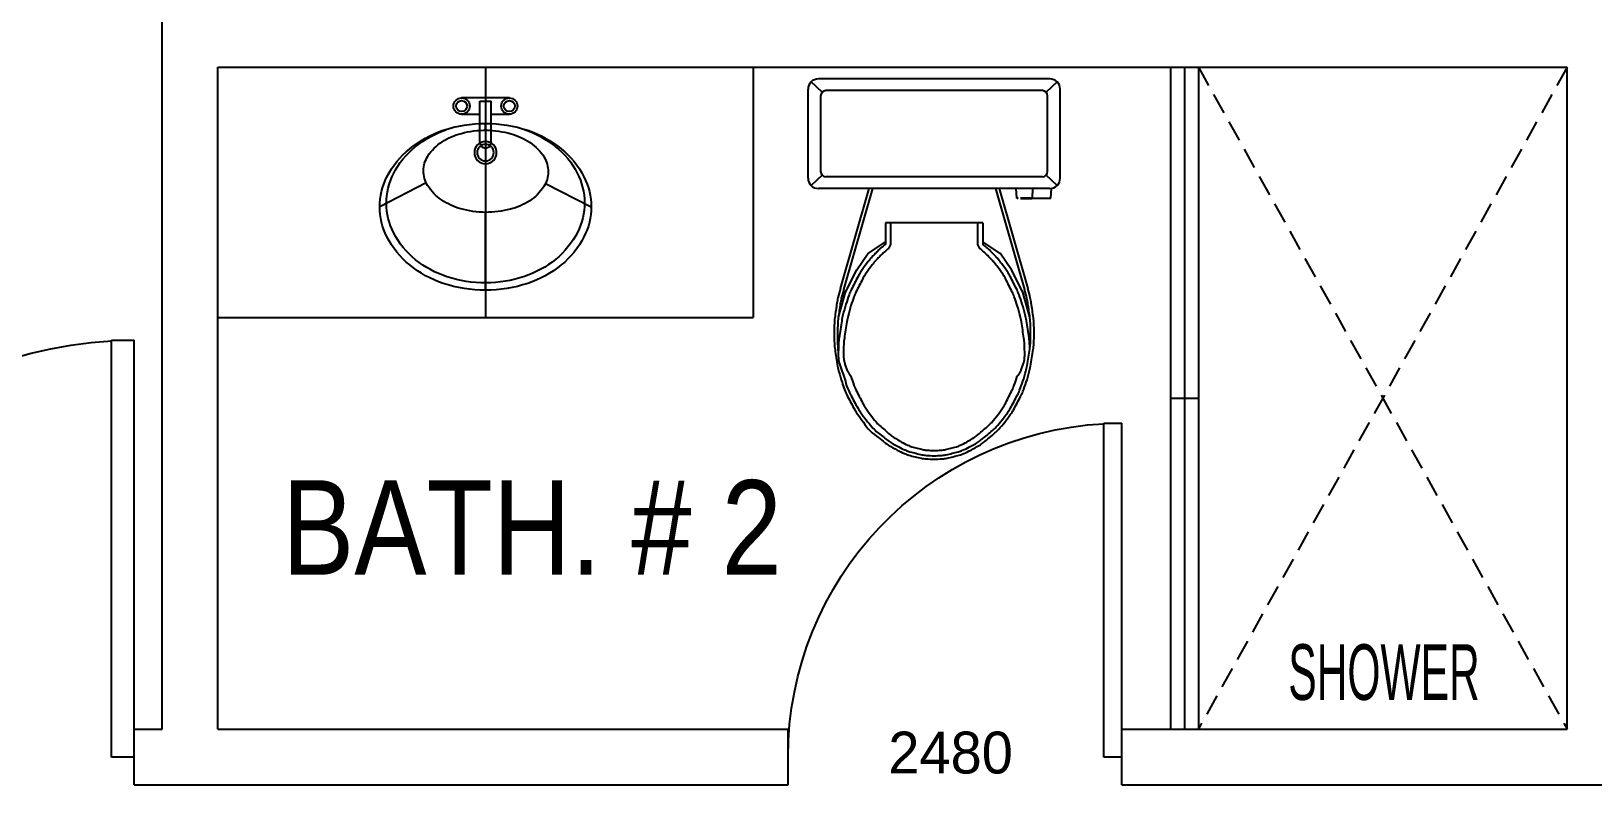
# Model space of a CAD drawing. Header units: inches. Extents: x -1842 to 12195, y -2228 to 2193.
# Drawn here: x 2194.6 to 2306.8, y 1042.2 to 1096.4 of the extents above; entities that cross this region are included whole.
import ezdxf
from ezdxf.enums import TextEntityAlignment as Align

# ---------------------------------------------------------------- set-up
doc = ezdxf.new("R2010")
doc.units = ezdxf.units.IN
doc.header["$LTSCALE"] = 6
doc.header["$MEASUREMENT"] = 0
doc.linetypes.add('HIDDEN', pattern=[0.375, 0.25, -0.125])
for name, color, linetype in [('BUILT-INS', 13, 'Continuous'), ('CABS', 23, 'Continuous'), ('Title Block', 7, 'Continuous'), ('TITLES', 3, 'Continuous'), ('windows', 4, 'Continuous')]:
    doc.layers.add(name, color=color, linetype=linetype)
doc.styles.add('ARCHSTYL', font='ARIALN.TTF', dxfattribs={"height": 5})
doc.styles.add('HS-DESIGN-TTLB', font='GOTHIC.TTF')
doc.styles.get("Standard").update_dxf_attribs({"font": 'ARIALN.TTF'})

# ---------------------------------------------------------------- blocks, each defined once
blk = doc.blocks.new('P0470039')
at = {"linetype": 'Continuous'}
for p, q in [((0, -0.61339), (0, 0)), ((-5.396179, -5.394092), (-9.5, -7.5)), ((5.322319, -5.35619), (9.5, -7.5)), ((0, -15), (0, -7.994521))]:
    blk.add_line(p, q, dxfattribs=at)
for points in [[(9.5, -7.5, 0.118506), (8.852327, -4.805722, 0.104654), (6.80398, -2.274646, 0.089615), (3.801003, -0.621924, 0.08127), (0, 0, 0.08127), (-3.801003, -0.621924, 0.089615), (-6.80398, -2.274646, 0.104654), (-8.852327, -4.805722, 0.118506), (-9.5, -7.5, 0.118506), (-8.852327, -10.194278, 0.104654), (-6.80398, -12.725354, 0.089615), (-3.801003, -14.378076, 0.08127), (0, -15, 0.08127), (3.801003, -14.378076, 0.089615), (6.80398, -12.725354, 0.104654), (8.852327, -10.194278, 0.118506)], [(0, -7.994521, 0.066698), (2.228047, -7.675818, 0.0792), (3.951416, -6.878456, 0.107151), (5.1993, -5.580919, 0.14125), (5.56895, -4.25438, 0.14125), (5.175802, -2.934614, 0.107151), (3.905073, -1.659441, 0.0792), (2.167817, -0.892807, 0.066698), (-0.065538, -0.613719, 0.066698), (-2.293584, -0.932422, 0.0792), (-4.016953, -1.729784, 0.107151), (-5.264838, -3.027321, 0.14125), (-5.634488, -4.35386, 0.14125), (-5.24134, -5.673626, 0.107151), (-3.970611, -6.948799, 0.0792), (-2.233355, -7.715433, 0.066698)]]:
    blk.add_lwpolyline(points, format="xyb", close=True, dxfattribs=at)
for radius in [1, 0.75]:
    blk.add_circle((0, -2.625), radius, dxfattribs=at)
for centre, radius, start, end in [((-0.632896, -9.107886), 9.026467, 108.265523, 128.679582), ((0.618746, -9.112425), 9.026467, 50.904831, 71.31889), ((-1.589253, -7.913284), 7.496208, 128.679582, 152.608443), ((1.583743, -7.924791), 7.496208, 26.975969, 50.904831), ((-3.065811, -7.148185), 5.833199, 152.608443, 179.792206), ((3.065811, -7.170423), 5.833199, 359.792206, 26.975969), ((-3.065811, -7.148185), 5.833199, 179.792206, 206.975969), ((3.065811, -7.170423), 5.833199, 332.608443, 359.792206), ((-1.583743, -6.393816), 7.496208, 206.975969, 230.904831), ((1.589253, -6.405324), 7.496208, 308.679582, 332.608443), ((-0.618746, -5.206183), 9.026467, 230.904831, 251.31889), ((0.632896, -5.210722), 9.026467, 288.265523, 308.679582), ((0.013869, -3.335173), 11.001532, 251.31889, 269.792206), ((0.013869, -3.335173), 11.001532, 269.792206, 288.265523)]:
    blk.add_arc(centre, radius, start, end, dxfattribs=at)
for tag, flags, p in [('ASID', 3, (0, -1.5)), ('ASCATNO', 1, (0, -2.25)), ('ASNAME', 1, (0, -3)), ('ASCOLOR', 1, (0, -3.75))]:
    blk.add_attdef(tag, text='', height=0.5, dxfattribs=dict(flags=flags)).set_placement(p, align=Align.CENTER)
blk = doc.blocks.new('door')
at = {"layer": 'windows'}
for p, q in [((9950.29, 7178.88), (9948.56, 7178.88)), ((9948.56, 7178.88), (9948.56, 7146.97)), ((9950.29, 7178.88), (9948.56, 7178.88)), ((9950.29, 7178.88), (9950.29, 7146.97)), ((9948.56, 7146.97), (9950.29, 7146.97))]:
    blk.add_line(p, q, dxfattribs=at)
blk.add_arc((9950.29, 7178.88), 31.9, 180, 266.8995, dxfattribs=at)

msp = doc.modelspace()

# ---------------------------------------------------------------- linework, layer by layer
at = {"layer": 'BUILT-INS', "linetype": 'HIDDEN'}
for p, q in [((2278.4554296, 1093.796174), (2304.9554296, 1046.196174)), ((2304.9554296, 1093.796174), (2278.4554296, 1046.196174))]:
    msp.add_line(p, q, dxfattribs=at)
at = {"layer": 'CABS'}
for p, q in [((2227.2054296, 1093.796174), (2227.2054296, 1075.796174)), ((2246.4554296, 1093.796174), (2246.4554296, 1075.796174)), ((2276.4554296, 1093.796174), (2276.4554296, 1046.196174)), ((2277.4554296, 1093.796174), (2277.4554296, 1046.196174)), ((2278.4554296, 1093.796174), (2278.4554296, 1046.196174)), ((2251.4090146, 1091.998839), (2250.6125996, 1092.732754)), ((2267.7679296, 1092.952424), (2251.1429296, 1092.952424)), ((2268.2982596, 1092.732754), (2267.5018446, 1091.998839)), ((2228.9211551, 1091.5789135), (2225.489704, 1091.5789135)), ((2228.9211551, 1091.5789135), (2225.489704, 1091.5789135)), ((2226.8058296, 1088.3751559), (2226.8058296, 1091.3548867)), ((2226.8058296, 1091.3548867), (2227.6050296, 1091.3548867)), ((2226.8058296, 1088.3751559), (2226.8058296, 1091.3548867)), ((2226.8058296, 1088.3751559), (2226.8058296, 1091.3548867)), ((2226.8058296, 1088.3751559), (2226.8058296, 1091.3548867)), ((2226.8058296, 1091.3548867), (2227.6050296, 1091.3548867)), ((2226.8058296, 1088.3751559), (2226.8058296, 1091.3548867)), ((2226.8058296, 1088.3751559), (2226.8058296, 1091.3548867)), ((2227.6050296, 1088.3751559), (2227.6050296, 1091.3548867)), ((2227.6050296, 1088.3751559), (2227.6050296, 1091.3548867)), ((2227.6050296, 1088.3751559), (2227.6050296, 1091.3548867)), ((2227.6050296, 1088.3751559), (2227.6050296, 1091.3548867)), ((2227.6050296, 1088.3751559), (2227.6050296, 1091.3548867)), ((2227.6050296, 1088.3751559), (2227.6050296, 1091.3548867)), ((2250.3929296, 1085.817283), (2250.3929296, 1092.202424)), ((2251.2991796, 1091.733674), (2251.2991796, 1086.286033)), ((2267.2366796, 1092.108674), (2251.6741796, 1092.108674)), ((2267.6116796, 1086.286033), (2267.6116796, 1091.733674)), ((2268.5179296, 1085.817283), (2268.5179296, 1092.202424)), ((2225.489704, 1090.411239), (2226.8058296, 1090.411239)), ((2225.489704, 1090.411239), (2226.8058296, 1090.411239)), ((2227.6050296, 1090.411239), (2228.9211551, 1090.411239)), ((2227.6050296, 1090.411239), (2228.9211551, 1090.411239)), ((2251.4090146, 1086.020868), (2250.6125996, 1085.286953)), ((2267.2366796, 1085.911033), (2251.6741796, 1085.911033)), ((2268.2982596, 1085.286953), (2267.5018446, 1086.020868)), ((2267.7679296, 1085.067283), (2251.1429296, 1085.067283)), ((2252.7171426, 1077.881064), (2254.7896876, 1085.067283)), ((2252.9573526, 1077.811784), (2255.0498776, 1085.067283)), ((2263.8609816, 1085.067283), (2265.9535066, 1077.811784)), ((2264.1211716, 1085.067283), (2266.1937166, 1077.881064)), ((2265.4049686, 1084.364677), (2265.3505136, 1085.067283)), ((2266.5315166, 1085.067283), (2266.5067846, 1084.363471)), ((2266.5314176, 1085.067283), (2266.5067846, 1084.365883)), ((2266.5546206, 1084.365826), (2267.7431816, 1084.365826)), ((2266.5546206, 1084.363527), (2267.7431816, 1084.363527)), ((2267.8667516, 1085.067283), (2267.8123956, 1084.365696)), ((2267.8669476, 1085.067283), (2267.8123956, 1084.363657)), ((2267.8410646, 1084.363971), (2267.8410646, 1084.365383)), ((2262.9554296, 1082.608674), (2255.9554296, 1082.608674)), ((2255.9554296, 1082.608674), (2255.9554296, 1081.055284)), ((2255.9554296, 1082.608674), (2255.9554296, 1081.055284)), ((2255.9554296, 1082.608674), (2255.9554296, 1081.055284)), ((2256.3304296, 1082.608674), (2256.3304296, 1081.055284)), ((2262.5804296, 1082.608674), (2262.5804296, 1081.055284)), ((2262.9554296, 1082.608674), (2262.9554296, 1081.055284)), ((2254.7054296, 1080.389924), (2255.9554296, 1081.239924)), ((2256.3304296, 1081.055284), (2256.1869996, 1080.760324)), ((2256.3304296, 1081.055284), (2256.1869996, 1080.760324)), ((2262.5804296, 1081.055284), (2262.7238596, 1080.760324)), ((2264.2054296, 1080.389924), (2262.9554296, 1081.239924)), ((2253.8929296, 1079.233674), (2254.7054296, 1080.421174)), ((2265.0179296, 1079.233674), (2264.2054296, 1080.421174)), ((2253.0804296, 1077.608674), (2253.8929296, 1079.233674)), ((2265.8304296, 1077.608674), (2265.0179296, 1079.233674)), ((2252.5774516, 1075.828904), (2253.0804296, 1077.608674)), ((2266.3334076, 1075.828904), (2265.8304296, 1077.608674)), ((2207.9554296, 1075.796174), (2246.4554296, 1075.796174)), ((2276.4554296, 1069.996174), (2278.4554296, 1069.996174))]:
    msp.add_line(p, q, dxfattribs=at)
for centre, radius in [((2225.489704, 1090.9950762), 0.5838373), ((2225.489704, 1090.9950762), 0.5838373), ((2225.489704, 1090.9950762), 0.3925094), ((2225.489704, 1090.9950762), 0.3925094), ((2228.9211551, 1090.9950762), 0.5838373), ((2228.9211551, 1090.9950762), 0.5838373), ((2228.9211551, 1090.9950762), 0.3925094), ((2228.9211551, 1090.9950762), 0.3925094)]:
    msp.add_circle(centre, radius, dxfattribs=at)
for centre, radius, start, end in [((2251.1429296, 1092.202424), 0.75, 90, 180), ((2267.7679296, 1092.202424), 0.75, 0, 90), ((2251.6741796, 1091.733674), 0.375, 90, 180), ((2267.2366796, 1091.733674), 0.375, 0, 90), ((2227.2054296, 1088.3751559), 0.3996, 180, 0), ((2227.2054296, 1088.3751559), 0.3996, 180, 0), ((2227.2054296, 1088.3751559), 0.3996, 180, 0), ((2227.2054296, 1088.3751559), 0.3996, 180, 0), ((2227.2054296, 1088.3751559), 0.3996, 180, 0), ((2227.2054296, 1088.3751559), 0.3996, 180, 0), ((2251.1429296, 1085.817283), 0.75, 180, 270), ((2251.6741796, 1086.286033), 0.375, 180, 270), ((2267.2366796, 1086.286033), 0.375, 270, 0), ((2267.7679296, 1085.817283), 0.75, 270, 0), ((2265.4166542, 1084.3646772), 0.0005896, 118.975202645, 180.016097218), ((2265.4166542, 1084.3646768), 0.0005896, 179.983902782, 241.024797355), ((2265.4174804, 1084.3631841), 0.002296, 90.618644356, 118.961864588), ((2265.4174804, 1084.3661699), 0.002296, 241.038135457, 269.38135569), ((2265.5666326, 1070.4797282), 13.8865531, 90.254780828, 90.615514758), ((2265.5667914, 1098.2496253), 13.8865543, 269.383829924, 269.744563854), ((2265.6714639, 1083.0052819), 1.3615875, 90.144896402, 90.253758375), ((2265.6714639, 1085.7240711), 1.3615875, 269.746241625, 269.855103598), ((2266.0940261, 915.469708), 168.8976943, 90.102116674, 90.14451555), ((2266.0926747, 1253.2596455), 168.8976914, 269.855942873, 269.898341749), ((2265.9394237, 1002.123798), 82.2434663, 90.041270998, 90.102004523), ((2265.9394237, 1166.6055559), 82.2434663, 269.897995477, 269.958729002), ((2265.977466, 948.7470735), 135.6202043, 89.993429451, 90.041099538), ((2265.9786679, 1219.9822799), 135.6202047, 269.958392683, 270.006062771), ((2265.9782431, 943.3660279), 141.0012499, 89.947242661, 89.993996017), ((2265.9770177, 1225.3633256), 141.0012505, 270.00650196, 270.053255316), ((2266.1069535, 1083.1504905), 1.216728, 89.883449154, 89.947162059), ((2266.1069535, 1085.5788635), 1.216728, 270.052837902, 270.116550808), ((2213.4627094, -24729.2450881), 25813.6659903, 89.88268737112, 89.88314573763), ((2213.4627094, 26897.974442), 25813.6659903, 270.11685426237, 270.11731262888), ((2266.2822098, 1067.8769932), 16.4898353, 89.72100564, 89.882808918), ((2266.2822098, 1100.8523608), 16.4898353, 270.117191083, 270.27899436), ((2265.925904, 994.7236044), 89.6440918, 89.651504352, 89.720946835), ((2265.925904, 1174.0057495), 89.6440918, 270.279053166, 270.348495649), ((2266.5565256, 1097.8562756), 13.4905078, 269.63740408, 269.7022629), ((2266.5556422, 1070.8730779), 13.4905027, 90.293985291, 90.358844112), ((2266.499244, 1086.8766071), 2.5106899, 269.707404204, 269.857748308), ((2266.4996251, 1081.8527463), 2.5106914, 90.150948549, 90.301292653), ((2270.2488062, 2533.7401853), 1449.3791265, 269.8515285092, 269.8519868755), ((2270.1238062, -365.0108318), 1449.3788085, 90.1430717335, 90.1435301001), ((2266.5384326, 1090.8259779), 6.460147, 269.853730029, 269.954341411), ((2266.5384326, 1077.9033761), 6.460147, 90.045658589, 90.146269971), ((2266.5514633, 1107.2585321), 22.8927063, 269.954502341, 270.007902007), ((2266.5503903, 1061.4708214), 22.892706, 89.989412589, 90.042812255), ((2267.75446, 1068.1916625), 16.1741674, 89.930403372, 90.039952895), ((2267.75446, 1100.5376905), 16.1741674, 269.960047106, 270.069596628), ((2267.7675852, 1078.8794997), 5.4863222, 89.743735906, 89.931895226), ((2267.7672807, 1089.8498538), 5.4863231, 270.071284844, 270.259444165), ((2263.2348257, 75.259281), 1009.1167767, 89.7396399167, 89.7412441997), ((2263.27054, 2093.4700725), 1009.1166155, 270.2567280307, 270.2583323134), ((2267.5116646, 1016.7584787), 67.6078651, 89.731955462, 89.738372589), ((2267.5116646, 1151.9708743), 67.6078651, 270.261627411, 270.268044539), ((2267.8268996, 1084.1378587), 0.2277477, 89.033159348, 89.735603406), ((2267.8268996, 1084.5914943), 0.2277477, 270.264396613, 270.96684067), ((2267.7783041, 1081.2526945), 3.1133211, 88.844913982, 89.034906767), ((2267.7780025, 1087.476659), 3.1133267, 270.970642161, 271.160634946), ((2261.8957464, 1073.4888616), 9.6196731, 128.135077319, 130.667218552), ((2261.8957464, 1073.4888616), 9.6196731, 128.135077319, 130.667218552), ((2257.0151128, 1073.4888616), 9.6196731, 49.332781448, 51.864922681), ((2257.0151128, 1073.4888616), 9.6196731, 49.332781448, 51.864922681), ((2262.3005059, 1073.9041538), 9.6196189, 140.795087365, 143.327228598), ((2262.3005059, 1073.9041538), 9.6196189, 140.795087365, 143.327228598), ((2257.0539823, 1078.1839266), 2.8489125, 136.142236184, 140.796076365), ((2257.0539823, 1078.1839266), 2.8489125, 136.142236184, 140.796076365), ((2288.0382951, 1048.4099043), 45.8200661, 135.730995499, 136.141232843), ((2288.0382951, 1048.4099043), 45.8200661, 135.730995499, 136.141232843), ((2257.2300188, 1078.0339741), 2.7050004, 136.141504435, 140.795344616), ((2288.0382465, 1048.4099089), 45.8200282, 135.320719859, 135.730957202), ((2288.0382465, 1048.4099089), 45.8200282, 135.320719859, 135.730957202), ((2286.6503582, 1049.763527), 43.5066493, 135.731607881, 136.141845224), ((2257.4835392, 1078.6245511), 2.8489362, 130.668331477, 135.322171658), ((2257.4835392, 1078.6245511), 2.8489362, 130.668331477, 135.322171658), ((2286.6499188, 1049.7634034), 43.506421, 135.320850019, 135.731087363), ((2257.6377769, 1078.4523451), 2.7049534, 130.665854557, 135.319694738), ((2261.8274748, 1073.5759713), 9.1339961, 128.135655583, 130.667796817), ((2257.0833843, 1073.5759713), 9.1339961, 49.332203183, 51.864344417), ((2261.2730822, 1078.4523451), 2.7049534, 44.680305262, 49.334145443), ((2232.2609403, 1049.7634034), 43.506421, 44.268912638, 44.679149981), ((2261.4273199, 1078.6245511), 2.8489362, 44.677828342, 49.331668523), ((2261.4273199, 1078.6245511), 2.8489362, 44.677828342, 49.331668523), ((2232.2605009, 1049.763527), 43.5066493, 43.858154776, 44.268392119), ((2230.8726126, 1048.4099089), 45.8200282, 44.269042798, 44.679280141), ((2230.8726126, 1048.4099089), 45.8200282, 44.269042798, 44.679280141), ((2261.6808403, 1078.0339741), 2.7050004, 39.204655384, 43.858495564), ((2230.8725641, 1048.4099043), 45.8200661, 43.858767157, 44.269004501), ((2230.8725641, 1048.4099043), 45.8200661, 43.858767157, 44.269004501), ((2261.8568769, 1078.1839266), 2.8489125, 39.203923635, 43.857763816), ((2261.8568769, 1078.1839266), 2.8489125, 39.203923635, 43.857763816), ((2256.6103533, 1073.9041538), 9.6196189, 36.672771402, 39.204912635), ((2256.6103533, 1073.9041538), 9.6196189, 36.672771402, 39.204912635), ((2257.3626705, 1076.9810348), 3.8078569, 146.583105172, 152.43150527), ((2257.3626705, 1076.9810348), 3.8078569, 146.583105172, 152.43150527), ((2264.4377145, 1072.3127594), 12.2842384, 143.327424811, 146.582522922), ((2264.4377145, 1072.3127594), 12.2842384, 143.327424811, 146.582522922), ((2257.554412, 1076.8617477), 3.6584187, 146.582603209, 152.431003307), ((2264.3519965, 1072.3766036), 11.8023534, 143.327501013, 146.582599125), ((2262.2118875, 1073.9703117), 9.1340259, 140.795950255, 143.328091487), ((2256.6989716, 1073.9703117), 9.1340259, 36.671908513, 39.204049745), ((2254.5588627, 1072.3766036), 11.8023534, 33.417400875, 36.672498987), ((2254.4731446, 1072.3127594), 12.2842384, 33.417477078, 36.672575189), ((2254.4731446, 1072.3127594), 12.2842384, 33.417477078, 36.672575189), ((2261.3564472, 1076.8617477), 3.6584187, 27.568996693, 33.417396791), ((2261.5481886, 1076.9810348), 3.8078569, 27.56849473, 33.416894828), ((2261.5481886, 1076.9810348), 3.8078569, 27.56849473, 33.416894828), ((2266.9710573, 1073.770178), 14.8348734, 163.912227201, 166.593547337), ((2266.9006287, 1073.790488), 14.5115737, 163.912229712, 166.593549849), ((2256.9111937, 1076.0914757), 3.8078214, 153.755000015, 159.603400113), ((2256.9111937, 1076.0914757), 3.8078214, 153.755000015, 159.603400113), ((2295.6382741, 1056.9977949), 46.9860034, 153.093340313, 153.755219318), ((2295.6382741, 1056.9977949), 46.9860034, 153.093340313, 153.755219318), ((2257.1206737, 1076.0070886), 3.658408, 153.754664741, 159.603064839), ((2295.6371901, 1056.9976454), 46.9851044, 152.4307005, 153.092579505), ((2295.6371901, 1056.9976454), 46.9851044, 152.4307005, 153.092579505), ((2294.3279598, 1057.6624422), 45.1422385, 153.093002826, 153.754881831), ((2294.327627, 1057.6624334), 45.1419457, 152.430922713, 153.092801719), ((2224.5832321, 1057.6624334), 45.1419457, 26.907198281, 27.569077287), ((2224.5828994, 1057.6624422), 45.1422385, 26.245118169, 26.906997174), ((2223.273669, 1056.9976454), 46.9851044, 26.907420495, 27.5692995), ((2223.273669, 1056.9976454), 46.9851044, 26.907420495, 27.5692995), ((2261.7901854, 1076.0070886), 3.658408, 20.396935161, 26.245335259), ((2223.272585, 1056.9977949), 46.9860034, 26.244780682, 26.906659687), ((2223.272585, 1056.9977949), 46.9860034, 26.244780682, 26.906659687), ((2261.9996654, 1076.0914757), 3.8078214, 20.396599887, 26.244999985), ((2261.9996654, 1076.0914757), 3.8078214, 20.396599887, 26.244999985), ((2252.0102304, 1073.790488), 14.5115737, 13.406450151, 16.087770288), ((2251.9398019, 1073.770178), 14.8348734, 13.406452663, 16.087772799), ((2318.874635, 1066.9105915), 67.1441403, 171.498294554, 171.956201815), ((2256.8549543, 1076.1813673), 4.4353843, 166.593417195, 171.498103749), ((2317.6721663, 1067.0804363), 65.6799626, 171.498217281, 171.956124541), ((2257.0050027, 1076.1491299), 4.338737, 166.593471901, 171.498158454), ((2268.3897434, 1072.0474204), 15.9820854, 162.858451395, 165.715300164), ((2268.3897434, 1072.0474204), 15.9820854, 162.858451395, 165.715300164), ((2264.8560955, 1073.1372597), 12.2841918, 159.60309339, 162.858191502), ((2264.8560955, 1073.1372597), 12.2841918, 159.60309339, 162.858191502), ((2268.2853581, 1072.0795666), 15.4978613, 162.858293373, 165.715142143), ((2264.7540915, 1073.1687878), 11.8024254, 159.60341516, 162.858513271), ((2254.1567676, 1073.1687878), 11.8024254, 17.141486729, 20.39658484), ((2250.6255011, 1072.0795666), 15.4978613, 14.284857857, 17.141706627), ((2254.0547636, 1073.1372597), 12.2841918, 17.141808498, 20.39690661), ((2254.0547636, 1073.1372597), 12.2841918, 17.141808498, 20.39690661), ((2250.5211158, 1072.0474204), 15.9820854, 14.284699836, 17.141548605), ((2250.5211158, 1072.0474204), 15.9820854, 14.284699836, 17.141548605), ((2261.9058565, 1076.1491299), 4.338737, 8.501841545, 13.406528099), ((2201.2386928, 1067.0804363), 65.6799626, 8.043875459, 8.501782719), ((2262.0559048, 1076.1813673), 4.4353843, 8.501896251, 13.406582805), ((2200.0362241, 1066.9105915), 67.1441403, 8.043798185, 8.501705445), ((2267.1026527, 1074.7024316), 14.8347231, 177.318709179, 180.000029316), ((2256.7147762, 1075.1889092), 4.4354617, 172.413987765, 177.318674319), ((2318.8733705, 1066.9105457), 67.1428947, 171.956012095, 172.413919356), ((2267.029443, 1074.7024346), 14.5115134, 177.318721942, 180.000042079), ((2256.8678526, 1075.1783085), 4.3387864, 172.413944526, 177.318631079), ((2317.6712871, 1067.0803388), 65.6791056, 171.955933057, 172.413840318), ((2320.3706733, 1064.755627), 68.4164091, 170.912238379, 171.429045434), ((2320.3706733, 1064.755627), 68.4164091, 170.912238379, 171.429045434), ((2257.5840627, 1074.7986847), 4.8316509, 165.715341623, 170.912552849), ((2257.5840627, 1074.7986847), 4.8316509, 165.715341623, 170.912552849), ((2318.6920119, 1065.0087422), 66.3441535, 170.912333123, 171.429140178), ((2257.8071763, 1074.7474917), 4.6853631, 165.715367753, 170.912578979), ((2261.1036828, 1074.7474917), 4.6853631, 9.087421021, 14.284632247), ((2200.2188473, 1065.0087422), 66.3441535, 8.570859823, 9.087666878), ((2261.3267964, 1074.7986847), 4.8316509, 9.087447151, 14.284658377), ((2261.3267964, 1074.7986847), 4.8316509, 9.087447151, 14.284658377), ((2198.5401858, 1064.755627), 68.4164091, 8.570954566, 9.087761621), ((2198.5401858, 1064.755627), 68.4164091, 8.570954566, 9.087761621), ((2201.239572, 1067.0803388), 65.6791056, 7.586159682, 8.044066943), ((2262.0430065, 1075.1783085), 4.3387864, 2.681368921, 7.586055474), ((2251.8814162, 1074.7024346), 14.5115134, 359.999957921, 2.681278058), ((2200.0374886, 1066.9105457), 67.1428947, 7.586080644, 8.043987905), ((2262.1960829, 1075.1889092), 4.4354617, 2.681325681, 7.586012235), ((2251.8082065, 1074.7024316), 14.8347231, 359.999970684, 2.681290821), ((2267.0467577, 1074.7024154), 14.7788281, 179.999966793, 183.021341974), ((2264.7145226, 1074.284894), 12.20374, 178.0394, 185.5309), ((2257.4130356, 1073.6644174), 4.8315762, 171.945855042, 177.143066268), ((2257.4130356, 1073.6644174), 4.8315762, 171.945855042, 177.143066268), ((2320.3718297, 1064.7557143), 68.4175396, 171.42926207, 171.946069125), ((2320.3718297, 1064.7557143), 68.4175396, 171.42926207, 171.946069125), ((2257.6413817, 1073.6475796), 4.6853424, 171.945898238, 177.143109464), ((2318.6926284, 1065.0086893), 66.344771, 171.429174379, 171.945981434), ((2200.2182308, 1065.0086893), 66.344771, 8.054018566, 8.570825621), ((2261.2694774, 1073.6475796), 4.6853424, 2.856890536, 8.054101762), ((2198.5390294, 1064.7557143), 68.4175396, 8.053930875, 8.57073793), ((2198.5390294, 1064.7557143), 68.4175396, 8.053930875, 8.57073793), ((2261.4978235, 1073.6644174), 4.8315762, 2.856933732, 8.054144958), ((2261.4978235, 1073.6644174), 4.8315762, 2.856933732, 8.054144958), ((2251.9362507, 1074.7024118), 14.4566789, 356.978673308, 0.000048488), ((2251.8641015, 1074.7024154), 14.7788281, 356.978658027, 0.000033207), ((2256.7969705, 1074.1614181), 4.5147736, 183.021338578, 188.489068533), ((2311.9378166, 1082.391506), 60.2664306, 188.489057428, 189.063847484), ((2268.5497011, 1073.1086523), 15.9821006, 177.143073641, 179.999922411), ((2268.5497011, 1073.1086523), 15.9821006, 177.143073641, 179.999922411), ((2268.4405591, 1073.1086583), 15.4979585, 177.143093259, 179.999942028), ((2250.4703, 1073.1086583), 15.4979585, 0.000057972, 2.856906741), ((2208.024272, 1082.2239734), 58.9522159, 350.935992861, 351.510782915), ((2250.3630211, 1073.1087273), 15.980236, 1.632935552, 2.856990947), ((2250.3630211, 1073.1087273), 15.980236, 1.632935552, 2.856990947), ((2261.962501, 1074.1732099), 4.4164722, 351.511021105, 356.978751059), ((2206.9730425, 1082.391506), 60.2664306, 350.936152516, 351.510942572), ((2262.1138886, 1074.1614181), 4.5147736, 351.510931467, 356.978661421), ((2311.9383628, 1082.3914568), 60.2669621, 189.063719574, 189.638509629), ((2256.973203, 1073.0568136), 4.5147932, 189.638784904, 195.106514858), ((2256.0630129, 1073.1310346), 3.4954839, 180.36652386, 186.391963643), ((2253.8580512, 1072.8840251), 1.2767297, 186.39211687, 196.369941371), ((2260.4326246, 1074.8152417), 8.1290734, 196.369682796, 198.442816963), ((2260.4325286, 1074.8152446), 8.1289832, 198.443050005, 200.516184173), ((2256.1041583, 1073.1315793), 3.1616407, 180.415098341, 186.64917461), ((2254.1242944, 1072.9007835), 1.1683701, 186.649389852, 196.912906182), ((2259.8651921, 1074.6464011), 7.1687939, 196.912805674, 199.117250329), ((2259.8650629, 1074.646389), 7.168668, 199.117496902, 201.321941557), ((2254.2754839, 1072.4646377), 1.168382, 201.321979939, 211.585496269), ((2264.6353752, 1072.4646377), 1.168382, 328.414503731, 338.678020061), ((2259.0457962, 1074.646389), 7.168668, 338.678058443, 340.882503098), ((2259.0456671, 1074.6464011), 7.1687939, 340.882749671, 343.087194326), ((2264.7865647, 1072.9007835), 1.1683701, 343.087093818, 353.350610148), ((2262.8067009, 1073.1315793), 3.1616407, 353.35082539, 359.584901659), ((2261.7902207, 1073.0926711), 4.4163785, 344.893542683, 350.361272637), ((2208.022811, 1082.2238811), 58.9536441, 350.361515041, 350.936305096), ((2261.9376561, 1073.0568136), 4.5147932, 344.893485142, 350.361215096), ((2206.9724964, 1082.3914568), 60.2669621, 350.361490371, 350.936280426), ((2266.8824055, 1075.7317099), 14.7786795, 195.106438193, 198.127813374), ((2254.0149162, 1072.4137265), 1.2767545, 200.515988089, 208.836948325), ((2266.8147473, 1075.7095253), 14.4574778, 195.697535732, 198.127702433), ((2255.9734423, 1073.5086054), 3.1616032, 211.585018611, 217.819094879), ((2264.7540915, 1075.0485602), 11.8024254, 197.141486729, 200.39658484), ((2257.1206737, 1072.2102593), 3.658408, 200.396935161, 206.245335259), ((2261.7901854, 1072.2102593), 3.658408, 333.754664741, 339.603064839), ((2254.1567676, 1075.0485602), 11.8024254, 339.60341516, 342.858513271), ((2262.9374168, 1073.5086054), 3.1616032, 322.180905121, 328.414981389), ((2254.8431895, 1074.810165), 11.5669268, 338.506558204, 341.872328664), ((2252.0968979, 1075.7092896), 14.4566573, 341.872215909, 344.89359109), ((2254.7756849, 1074.8322271), 11.8879445, 338.506750081, 341.872520542), ((2252.0284537, 1075.7317099), 14.7786795, 341.872186626, 344.893561807), ((2292.415911, 1090.5348346), 44.179022, 207.519869516, 208.225063745), ((2256.6644216, 1071.8949048), 3.6103683, 201.49311635, 207.519472232), ((2291.5847273, 1090.0888963), 42.9861106, 207.520115751, 208.22530998), ((2294.3279598, 1090.5549058), 45.1422385, 206.245118169, 206.906997174), ((2294.327627, 1090.5549146), 45.1419457, 206.907198281, 207.569077287), ((2224.5832321, 1090.5549146), 45.1419457, 332.430922713, 333.092801719), ((2224.5828994, 1090.5549058), 45.1422385, 333.093002826, 333.754881831), ((2227.3261318, 1090.0888963), 42.9861106, 331.77469002, 332.479884248), ((2226.4949482, 1090.5348346), 44.179022, 331.774936254, 332.480130484), ((2262.2464375, 1071.8949048), 3.6103683, 332.480527768, 338.50688365), ((2262.3845543, 1071.8360904), 3.7104309, 332.479802051, 338.506157933), ((2292.4163233, 1090.5346968), 44.1793202, 208.224653417, 208.929847646), ((2291.5855104, 1090.0887753), 42.9867433, 208.224674166, 208.929868394), ((2256.9974993, 1070.9583855), 3.7105043, 208.929991239, 214.956347121), ((2263.6995337, 1075.6435822), 11.8878102, 214.956297293, 218.322067754), ((2257.1228429, 1071.0408928), 3.6103889, 208.929578123, 214.955934005), ((2263.6438066, 1075.5996166), 11.5668285, 214.956608006, 218.322378467), ((2257.554412, 1071.3556003), 3.6584187, 207.568996693, 213.417396791), ((2264.3519965, 1075.8407443), 11.8023534, 213.417400875, 216.672498986), ((2262.0918196, 1074.1577472), 8.9843969, 216.672498294, 220.712807236), ((2256.8190396, 1074.1577472), 8.9843969, 319.287192764, 323.327501706), ((2254.5588627, 1075.8407443), 11.8023534, 323.327501014, 326.582599125), ((2255.2670526, 1075.5996166), 11.5668285, 321.677621533, 325.043391994), ((2261.3564472, 1071.3556003), 3.6584187, 326.582603209, 332.431003307), ((2255.2113254, 1075.6435822), 11.8878102, 321.677932246, 325.043702707), ((2261.7880163, 1071.0408928), 3.6103889, 325.044065995, 331.070421877), ((2227.3253487, 1090.0887753), 42.9867433, 331.070131606, 331.775325834), ((2261.9133598, 1070.9583855), 3.7105043, 325.043652879, 331.070008761), ((2226.4945358, 1090.5346968), 44.1793202, 331.070152354, 331.775346583), ((2261.8808945, 1074.2061329), 9.3196846, 218.321889498, 222.325311321), ((2274.7757086, 1089.259508), 28.6455715, 227.799949124, 228.793680896), ((2274.7758634, 1089.259482), 28.6456539, 228.793413705, 229.787145477), ((2244.1349957, 1089.259482), 28.6456539, 310.212854523, 311.206586295), ((2244.1351505, 1089.259508), 28.6455715, 311.206319104, 312.200050876), ((2244.1504965, 1090.3920969), 29.9429281, 309.667704506, 310.644477041), ((2261.4136889, 1070.2038799), 2.9227248, 312.201225416, 319.288058), ((2261.6839235, 1069.9676264), 3.0249034, 310.64421954, 317.674268606), ((2261.7891463, 1069.8652813), 3.1283616, 310.644668891, 317.674717957), ((2257.0299646, 1074.2061329), 9.3196846, 317.674688679, 321.678110502), ((2256.9761253, 1074.2487041), 9.6383206, 317.674599675, 321.678021498), ((2275.2547383, 1090.9881277), 30.966848, 230.332147107, 231.308919642), ((2274.7608639, 1090.3921006), 29.943251, 230.331561809, 231.308334345), ((2257.8523176, 1069.2594139), 3.128363, 231.308799069, 238.338848135), ((2257.9333904, 1069.3817926), 3.0249133, 231.30922075, 238.339269815), ((2261.2692407, 1074.8004765), 9.6382584, 238.339449961, 242.342871785), ((2258.1683605, 1069.6161026), 2.9226778, 229.787213779, 236.874046363), ((2261.2374525, 1074.7396543), 9.3196339, 238.339007785, 242.342429609), ((2261.4810227, 1074.6926099), 8.9844149, 236.873774021, 240.914082964), ((2260.133219, 1072.6326073), 6.9407731, 242.342420711, 246.952046614), ((2260.0719107, 1072.1594428), 6.0857027, 240.913956822, 245.761602608), ((2258.4262813, 1068.504466), 2.0773425, 245.763431508, 254.065394552), ((2262.453124, 1082.6053401), 16.7419295, 254.062453304, 255.455869492), ((2262.4524732, 1082.6052856), 16.7417134, 255.45797837, 256.851394558), ((2256.4583859, 1082.6052856), 16.7417134, 283.148605442, 284.54202163), ((2256.4577351, 1082.6053401), 16.7419295, 284.544130508, 285.937546696), ((2260.4845779, 1068.504466), 2.0773425, 285.934605448, 294.236568492), ((2258.8389484, 1072.1594428), 6.0857027, 294.238397392, 299.086043178), ((2258.7776402, 1072.6326073), 6.9407731, 293.047953386, 297.657579289), ((2257.4298364, 1074.6926099), 8.9844149, 299.085917036, 303.126225979), ((2257.6734066, 1074.7396543), 9.3196339, 297.657570392, 301.660992215), ((2257.6416184, 1074.8004765), 9.6382584, 297.657128215, 301.660550039), ((2260.7424986, 1069.6161026), 2.9226778, 303.125953637, 310.212786221), ((2260.9774687, 1069.3817926), 3.0249133, 301.660730185, 308.69077925), ((2261.0585416, 1069.2594139), 3.128363, 301.661151865, 308.691200931), ((2244.1499952, 1090.3921006), 29.943251, 308.691665655, 309.66843819), ((2243.6561208, 1090.9881277), 30.966848, 308.691080358, 309.667852893), ((2243.6559799, 1090.9881778), 30.9669765, 309.66799441, 310.644766945), ((2260.1642122, 1072.6916102), 7.2574172, 242.341900553, 246.951526456), ((2258.2791738, 1068.2612875), 2.4427386, 246.952666902, 254.902360407), ((2258.3305429, 1068.3955636), 2.3361905, 246.951393833, 254.901087337), ((2262.8994554, 1085.3317207), 19.877809, 254.902391516, 256.172053001), ((2263.0570985, 1085.970017), 20.7847032, 256.170622196, 257.440283681), ((2262.8998089, 1085.3317674), 19.8779388, 256.171095639, 257.440757123), ((2259.0684212, 1068.0669927), 2.4427342, 257.442377697, 265.392071201), ((2259.085411, 1068.2097453), 2.3361809, 257.439769344, 265.389462848), ((2259.1167072, 1068.3253829), 2.0773704, 256.850214444, 265.152177487), ((2259.455494, 1072.866064), 7.2573901, 265.389865391, 269.999491293), ((2259.4554204, 1072.7994611), 6.9407871, 265.39044955, 270.000075452), ((2259.4554422, 1072.3193621), 6.0856881, 265.152235122, 269.999880909), ((2259.4554169, 1072.3193621), 6.0856881, 270.000119091, 274.847764878), ((2259.4554387, 1072.7994611), 6.9407871, 269.999924548, 274.609550451), ((2259.4553651, 1072.866064), 7.2573901, 270.000508707, 274.610134609), ((2259.7941519, 1068.3253829), 2.0773704, 274.847822513, 283.149785556), ((2259.8254481, 1068.2097453), 2.3361809, 274.610537152, 282.560230656), ((2259.842438, 1068.0669927), 2.4427342, 274.607928799, 282.557622303), ((2256.0110502, 1085.3317674), 19.8779388, 282.559242877, 283.828904361), ((2255.8537606, 1085.970017), 20.7847032, 282.559716319, 283.829377804), ((2256.0114038, 1085.3317207), 19.877809, 283.827946999, 285.097608484), ((2255.8537682, 1085.9699971), 20.784682, 283.829370697, 285.099032182), ((2260.5803162, 1068.3955636), 2.3361905, 285.098912663, 293.048606167), ((2260.6316853, 1068.2612875), 2.4427386, 285.097639593, 293.047333098), ((2258.7466469, 1072.6916102), 7.2574172, 293.048473544, 297.658099447)]:
    msp.add_arc(centre, radius, start, end, dxfattribs=at)
at = {"layer": 'CABS', "lineweight": -2}
for centre, radius, start, end in [((2258.5609841, 1072.8029961), 5.9622247, 196.260897231, 206.725940389), ((2255.1229012, 1071.5879884), 2.0823968, 190.422153459, 209.198959673), ((2257.2028475, 1069.9707673), 3.3004079, 210.974839662, 238.684985877), ((2257.0243927, 1069.5420762), 2.5947448, 218.386822919, 237.931888668), ((2256.1412238, 1068.8827282), 1.0397941, 214.250867027, 234.259849556), ((2258.2426671, 1067.3059019), 1.5258454, 246.855301384, 264.216295736)]:
    msp.add_arc(centre, radius, start, end, dxfattribs=at)
at = {"layer": 'Title Block'}
for p, q in [((2203.9554296, 1046.196174), (2203.9554296, 1151.796174)), ((2207.9554296, 1046.196174), (2207.9554296, 1093.796174)), ((2207.9554296, 1093.796174), (2304.9554296, 1093.796174)), ((2304.9554296, 1046.196174), (2304.9554296, 1093.796174)), ((2201.9554296, 1042.196174), (2201.9554296, 1046.196174)), ((2201.9554296, 1046.196174), (2203.9554296, 1046.196174)), ((2207.9554296, 1046.196174), (2248.9554296, 1046.196174)), ((2248.9554296, 1042.196174), (2248.9554296, 1046.196174)), ((2272.9554296, 1042.196174), (2272.9554296, 1046.196174)), ((2272.9554296, 1046.196174), (2304.9554296, 1046.196174)), ((2201.9554296, 1042.196174), (2248.9554296, 1042.196174)), ((2272.9554296, 1042.196174), (2311.9554296, 1042.196174))]:
    msp.add_line(p, q, dxfattribs=at)

# ---------------------------------------------------------------- block references
at = {"layer": 'CABS', "xscale": -0.7999999999999545, "yscale": 0.7999999999999545, "zscale": 0.7999999999999545}
msp.add_blockref('P0470039', (2227.2054296, 1089.7510048), dxfattribs=at)
at = {"layer": 'TITLES', "rotation": 180}
for p, xscale, yscale, zscale in [((-7143.0899794, 7786.405494), -0.939173425781899, 0.939173425781899, 0.939173425781899), ((-5213.8773462, 6445.7529893), -0.7524237795023907, 0.7524237795023907, 0.7524237795023907)]:
    msp.add_blockref('door', p, dxfattribs=dict(at, xscale=xscale, yscale=yscale, zscale=zscale))

# ---------------------------------------------------------------- texts
at = {"insert": (2212.5775627, 1064.096174), "char_height": 6.8007744, "width": 110.476910075, "attachment_point": 1}
msp.add_mtext('\\A1;BATH. # 2', dxfattribs=at)
at = {"layer": 'CABS', "style": 'ARCHSTYL', "width": 0.667387}
msp.add_text('SHOWER', height=4, dxfattribs=at).set_placement((2284.9185146, 1048.2985734))
at = {"layer": 'Title Block', "insert": (2256.1638443, 1046.0179293), "char_height": 3.0096, "width": 43.611515527, "attachment_point": 1, "style": 'HS-DESIGN-TTLB'}
msp.add_mtext('2480', dxfattribs=at)

doc.saveas('drawing.dxf')
